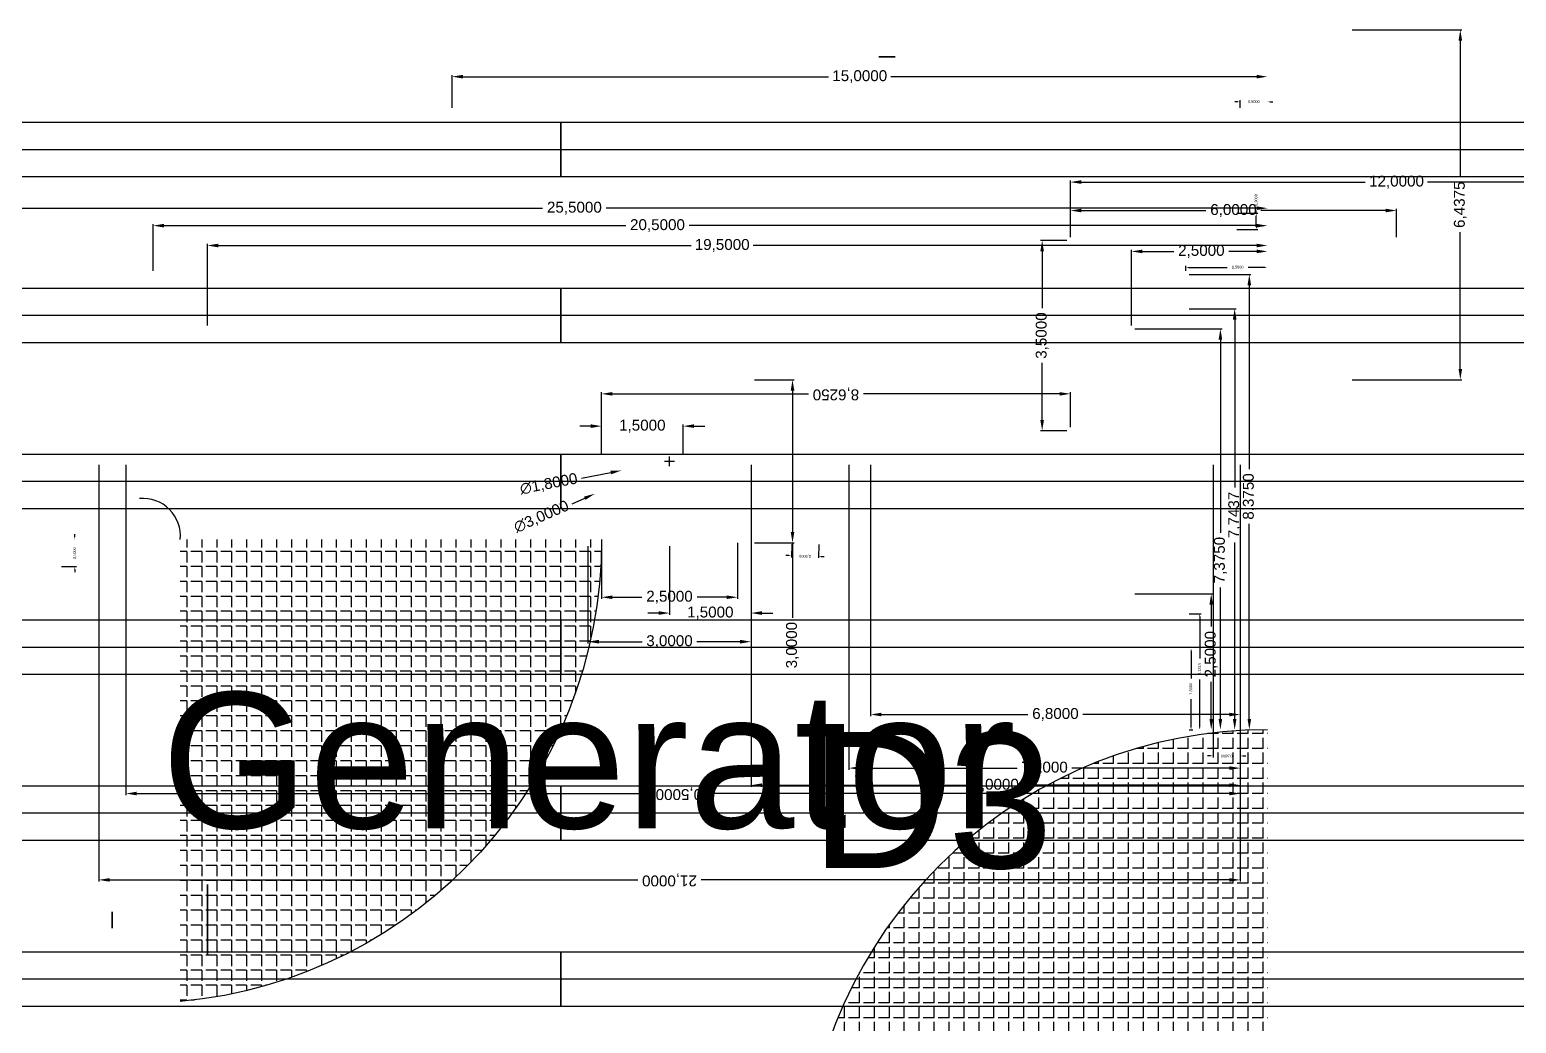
# Model space of a CAD drawing. Header units: millimetres. Extents: x -129 to 171, y -129 to 202.
# Drawn here: x 71.84 to 99.18, y 35.22 to 53.5 of the extents above; entities that cross this region are included whole.
import ezdxf

# ---------------------------------------------------------------- set-up
doc = ezdxf.new("R2010")
doc.units = ezdxf.units.MM
doc.header["$MEASUREMENT"] = 0
for name, color, linetype, plot in [('Acoperis', 180, 'Continuous', False), ('Dimensiuni interior_0', 11, 'Continuous', False), ('Dimensiuni interior_1', 11, 'Continuous', False)]:
    doc.layers.add(name, color=color, linetype=linetype, plot=plot)
for name, color, linetype in [('Text_0', 231, 'Continuous'), ('Text_1', 231, 'Continuous'), ('Usi 1', 80, 'Continuous'), ('Uși 0', 80, 'Continuous')]:
    doc.layers.add(name, color=color, linetype=linetype)
doc.styles.get("Standard").update_dxf_attribs({"font": 'arial.ttf'})
doc.dimstyles.new('Mici', dxfattribs={"dimtxt": 0.05, "dimasz": 0.05, "dimexe": 0.03, "dimexo": 0.0625, "dimgap": 0.09, "dimtad": 0, "dimdec": 4, "dimzin": 0, "dimtxsty": 'Standard', "dimcen": 0.09, "dimclrd": 1, "dimclre": 1, "dimadec": 0, "dimazin": 0, "dimtfac": 1, "dimtdec": 4, "dimtofl": 0, "dimtmove": 0, "dimatfit": 3, "dimfxl": 1, "dimtolj": 1, "dimtzin": 0, "dimarcsym": 0})

# ---------------------------------------------------------------- blocks, each defined once
blk = doc.blocks.new('*U32')
at = {"extrusion": (1.26823e-14, 1, 7.01661e-14)}
blk.add_circle((-1.5, 34.5, -48.5), 0.5, dxfattribs=at)
at = {"extrusion": (-1, 4.06467e-14, 2.35596e-14)}
for centre, radius, start, end in [((48.5, -16.8, -1.5), 51.8, 18.9246, 161.0754), ((48.5, -16.841, -1), 51.341, 19.1485, 160.8515), ((48.5, -16.841, -2), 51.341, 19.1485, 160.8515), ((48.5, -16.882, -1.5), 50.882, 19.3776, 160.6224)]:
    blk.add_arc(centre, radius, start, end, dxfattribs=at)
blk = doc.blocks.new('*U33')
at = {"layer": 'Acoperis', "color": 0, "linetype": 'ByBlock', "lineweight": -2, "transparency": 16777216, "rotation": 90.00000000000072}
for p in [(244.181, 83.484), (244.181, 80.433), (244.181, 77.381), (244.181, 74.33), (244.181, 71.279), (244.181, 68.227)]:
    blk.add_blockref('*U32', p, dxfattribs=at)
blk = doc.blocks.new('*D342')
at = {"layer": 'Defpoints', "color": 0, "transparency": 16777216}
for p in [(106.252, 53.124), (106.252, 52.051), (118.252, 52.051)]:
    blk.add_point(p, dxfattribs=at)
at = {"layer": 'Dimensiuni interior_1', "color": 1, "lineweight": -2, "transparency": 16777216}
for p, q in [((106.252, 52.114), (106.252, 53.154)), ((106.452, 53.124), (111.678, 53.124)), ((118.052, 53.124), (112.825, 53.124)), ((118.252, 52.114), (118.252, 53.154))]:
    blk.add_line(p, q, dxfattribs=at)
at = {"layer": 'Dimensiuni interior_1', "color": 1, "transparency": 16777216}
for points in [[(106.452, 53.158), (106.452, 53.091), (106.252, 53.124)], [(118.052, 53.158), (118.052, 53.091), (118.252, 53.124)]]:
    blk.add_solid(points, dxfattribs=at)
at = {"layer": 'Dimensiuni interior_1', "color": 0, "transparency": 16777216, "insert": (112.252, 53.124), "char_height": 0.2, "attachment_point": 5}
blk.add_mtext('\\A1;12,0000', dxfattribs=at)
blk = doc.blocks.new('*D344')
at = {"layer": 'Defpoints', "color": 0, "transparency": 16777216}
for p in [(112.252, 52.601), (106.252, 52.051), (112.252, 52.051)]:
    blk.add_point(p, dxfattribs=at)
at = {"layer": 'Dimensiuni interior_1', "color": 1, "lineweight": -2, "transparency": 16777216}
for p, q in [((106.252, 52.114), (106.252, 52.631)), ((106.452, 52.601), (108.746, 52.601)), ((112.052, 52.601), (109.757, 52.601)), ((112.252, 52.114), (112.252, 52.631))]:
    blk.add_line(p, q, dxfattribs=at)
at = {"layer": 'Dimensiuni interior_1', "color": 1, "transparency": 16777216}
for points in [[(106.452, 52.634), (106.452, 52.568), (106.252, 52.601)], [(112.052, 52.634), (112.052, 52.568), (112.252, 52.601)]]:
    blk.add_solid(points, dxfattribs=at)
at = {"layer": 'Dimensiuni interior_1', "color": 0, "transparency": 16777216, "insert": (109.252, 52.601), "char_height": 0.2, "attachment_point": 5}
blk.add_mtext('\\A1;6,0000', dxfattribs=at)
blk = doc.blocks.new('*D345')
at = {"layer": 'Defpoints', "color": 0, "transparency": 16777216}
for p in [(106.252, 52.051), (105.733, 48.551), (106.252, 48.551)]:
    blk.add_point(p, dxfattribs=at)
at = {"layer": 'Dimensiuni interior_1', "color": 1, "lineweight": -2, "transparency": 16777216}
for p, q in [((106.189, 52.051), (105.703, 52.051)), ((105.733, 51.851), (105.733, 50.806)), ((105.733, 48.751), (105.733, 49.797)), ((106.189, 48.551), (105.703, 48.551))]:
    blk.add_line(p, q, dxfattribs=at)
at = {"layer": 'Dimensiuni interior_1', "color": 1, "transparency": 16777216}
for points in [[(105.699, 51.851), (105.766, 51.851), (105.733, 52.051)], [(105.699, 48.751), (105.766, 48.751), (105.733, 48.551)]]:
    blk.add_solid(points, dxfattribs=at)
at = {"layer": 'Dimensiuni interior_1', "color": 0, "transparency": 16777216, "insert": (105.733, 50.301), "char_height": 0.2, "attachment_point": 5, "rotation": 90}
blk.add_mtext('\\A1;3,5000', dxfattribs=at)
blk = doc.blocks.new('*D347')
at = {"layer": 'Defpoints', "color": 0, "transparency": 16777216}
for p in [(109.252, 52.551), (109.673, 52.551), (109.252, 52.251)]:
    blk.add_point(p, dxfattribs=at)
at = {"layer": 'Dimensiuni interior_1', "color": 1, "lineweight": -2, "transparency": 16777216}
for p, q in [((109.314, 52.551), (109.703, 52.551)), ((109.673, 52.551), (109.673, 52.601)), ((109.314, 52.251), (109.703, 52.251)), ((109.673, 52.301), (109.673, 52.501))]:
    blk.add_line(p, q, dxfattribs=at)
at = {"layer": 'Dimensiuni interior_1', "color": 1, "transparency": 16777216}
for points in [[(109.665, 52.501), (109.681, 52.501), (109.673, 52.551)], [(109.665, 52.301), (109.681, 52.301), (109.673, 52.251)]]:
    blk.add_solid(points, dxfattribs=at)
at = {"layer": 'Dimensiuni interior_1', "color": 0, "transparency": 16777216, "insert": (109.673, 52.795), "char_height": 0.05, "attachment_point": 5, "rotation": 90}
blk.add_mtext('\\A1;0,3000', dxfattribs=at)
blk = doc.blocks.new('*D348')
at = {"layer": 'Defpoints', "color": 0, "transparency": 16777216}
for p in [(97.627, 49.229), (97.627, 48.551), (106.252, 48.551)]:
    blk.add_point(p, dxfattribs=at)
at = {"layer": 'Dimensiuni interior_1', "color": 1, "lineweight": -2, "transparency": 16777216}
for p, q in [((97.627, 48.614), (97.627, 49.259)), ((97.827, 49.229), (101.434, 49.229)), ((106.052, 49.229), (102.444, 49.229)), ((106.252, 48.614), (106.252, 49.259))]:
    blk.add_line(p, q, dxfattribs=at)
at = {"layer": 'Dimensiuni interior_1', "color": 1, "transparency": 16777216}
for points in [[(97.827, 49.196), (97.827, 49.262), (97.627, 49.229)], [(106.052, 49.196), (106.052, 49.262), (106.252, 49.229)]]:
    blk.add_solid(points, dxfattribs=at)
at = {"layer": 'Dimensiuni interior_1', "color": 0, "transparency": 16777216, "insert": (101.939, 49.229), "char_height": 0.2, "attachment_point": 5, "rotation": 180}
blk.add_mtext('\\A1;8,6250', dxfattribs=at)
blk = doc.blocks.new('*D729')
at = {"layer": 'Defpoints', "color": 0, "transparency": 16777216}
for p in [(108.377, 44.551), (108.377, 43.051), (108.472, 43.051)]:
    blk.add_point(p, dxfattribs=at)
at = {"layer": 'Dimensiuni interior_0', "color": 1, "lineweight": -2, "transparency": 16777216}
for p, q in [((108.472, 44.501), (108.472, 43.995)), ((108.472, 43.101), (108.472, 43.613)), ((108.439, 43.051), (108.502, 43.051))]:
    blk.add_line(p, q, dxfattribs=at)
at = {"layer": 'Dimensiuni interior_0', "color": 1, "transparency": 16777216}
for points in [[(108.464, 44.501), (108.48, 44.501), (108.472, 44.551)], [(108.464, 43.101), (108.48, 43.101), (108.472, 43.051)]]:
    blk.add_solid(points, dxfattribs=at)
at = {"layer": 'Dimensiuni interior_0', "color": 0, "transparency": 16777216, "insert": (108.472, 43.804), "char_height": 0.05, "attachment_point": 5, "rotation": 90}
blk.add_mtext('\\A1;1,5000', dxfattribs=at)
blk = doc.blocks.new('*D730')
at = {"layer": 'Defpoints', "color": 0, "transparency": 16777216}
for p in [(108.377, 45.183, 3), (108.631, 45.183), (108.439, 43.051)]:
    blk.add_point(p, dxfattribs=at)
at = {"layer": 'Dimensiuni interior_0', "color": 1, "lineweight": -2, "transparency": 16777216}
for p, q in [((108.439, 45.183), (108.661, 45.183)), ((108.631, 45.133), (108.631, 44.36)), ((108.631, 43.101), (108.631, 43.972))]:
    blk.add_line(p, q, dxfattribs=at)
at = {"layer": 'Dimensiuni interior_0', "color": 1, "transparency": 16777216}
for points in [[(108.623, 45.133), (108.64, 45.133), (108.631, 45.183)], [(108.623, 43.101), (108.64, 43.101), (108.631, 43.051)]]:
    blk.add_solid(points, dxfattribs=at)
at = {"layer": 'Dimensiuni interior_0', "color": 0, "transparency": 16777216, "insert": (108.631, 44.166), "char_height": 0.05, "attachment_point": 5, "rotation": 90}
blk.add_mtext('\\A1;2,1313', dxfattribs=at)
blk = doc.blocks.new('*D731')
at = {"layer": 'Defpoints', "color": 0, "transparency": 16777216}
for p in [(107.377, 45.551, 2.729), (108.843, 45.551), (108.439, 43.051)]:
    blk.add_point(p, dxfattribs=at)
at = {"layer": 'Dimensiuni interior_0', "color": 1, "lineweight": -2, "transparency": 16777216}
for p, q in [((107.439, 45.551), (108.873, 45.551)), ((108.843, 45.351), (108.843, 44.947)), ((108.843, 43.251), (108.843, 43.934))]:
    blk.add_line(p, q, dxfattribs=at)
at = {"layer": 'Dimensiuni interior_0', "color": 1, "transparency": 16777216}
for points in [[(108.81, 45.351), (108.877, 45.351), (108.843, 45.551)], [(108.81, 43.251), (108.877, 43.251), (108.843, 43.051)]]:
    blk.add_solid(points, dxfattribs=at)
at = {"layer": 'Dimensiuni interior_0', "color": 0, "transparency": 16777216, "insert": (108.843, 44.44), "char_height": 0.2, "attachment_point": 5, "rotation": 90}
blk.add_mtext('\\A1;2,5000', dxfattribs=at)
blk = doc.blocks.new('*D728')
at = {"layer": 'Defpoints', "color": 0, "transparency": 16777216}
for p in [(107.377, 50.426), (109.012, 50.426), (108.377, 43.051)]:
    blk.add_point(p, dxfattribs=at)
at = {"layer": 'Dimensiuni interior_0', "color": 1, "lineweight": -2, "transparency": 16777216}
for p, q in [((107.439, 50.426), (109.042, 50.426)), ((109.012, 50.226), (109.012, 46.675)), ((109.012, 43.251), (109.012, 45.667))]:
    blk.add_line(p, q, dxfattribs=at)
at = {"layer": 'Dimensiuni interior_0', "color": 1, "transparency": 16777216}
for points in [[(108.979, 50.226), (109.045, 50.226), (109.012, 50.426)], [(108.979, 43.251), (109.045, 43.251), (109.012, 43.051)]]:
    blk.add_solid(points, dxfattribs=at)
at = {"layer": 'Dimensiuni interior_0', "color": 0, "transparency": 16777216, "insert": (109.012, 46.171), "char_height": 0.2, "attachment_point": 5, "rotation": 90}
blk.add_mtext('\\A1;7,3750', dxfattribs=at)
blk = doc.blocks.new('*D763')
at = {"layer": 'Defpoints', "color": 0, "transparency": 16777216}
for p in [(108.377, 50.795, 3), (109.275, 50.795), (108.377, 43.051)]:
    blk.add_point(p, dxfattribs=at)
at = {"layer": 'Dimensiuni interior_0', "color": 1, "lineweight": -2, "transparency": 16777216}
for p, q in [((108.439, 50.795), (109.305, 50.795)), ((109.275, 50.595), (109.275, 47.506)), ((109.275, 43.251), (109.275, 46.497))]:
    blk.add_line(p, q, dxfattribs=at)
at = {"layer": 'Dimensiuni interior_0', "color": 1, "transparency": 16777216}
for points in [[(109.241, 50.595), (109.308, 50.595), (109.275, 50.795)], [(109.241, 43.251), (109.308, 43.251), (109.275, 43.051)]]:
    blk.add_solid(points, dxfattribs=at)
at = {"layer": 'Dimensiuni interior_0', "color": 0, "transparency": 16777216, "insert": (109.275, 47.001), "char_height": 0.2, "attachment_point": 5, "rotation": 90}
blk.add_mtext('\\A1;7,7437', dxfattribs=at)
blk = doc.blocks.new('*D764')
at = {"layer": 'Defpoints', "color": 0, "transparency": 16777216}
for p in [(108.377, 51.426, 3), (109.544, 51.426), (108.377, 43.051)]:
    blk.add_point(p, dxfattribs=at)
at = {"layer": 'Dimensiuni interior_0', "color": 1, "lineweight": -2, "transparency": 16777216}
for p, q in [((108.439, 51.426), (109.574, 51.426)), ((109.544, 51.226), (109.544, 47.846)), ((109.544, 43.251), (109.544, 46.836))]:
    blk.add_line(p, q, dxfattribs=at)
at = {"layer": 'Dimensiuni interior_0', "color": 1, "transparency": 16777216}
for points in [[(109.511, 51.226), (109.577, 51.226), (109.544, 51.426)], [(109.511, 43.251), (109.577, 43.251), (109.544, 43.051)]]:
    blk.add_solid(points, dxfattribs=at)
at = {"layer": 'Dimensiuni interior_0', "color": 0, "transparency": 16777216, "insert": (109.544, 47.341), "char_height": 0.2, "attachment_point": 5, "rotation": 90}
blk.add_mtext('\\A1;8,3750', dxfattribs=at)
blk = doc.blocks.new('*D705')
at = {"layer": 'Defpoints', "color": 0, "transparency": 16777216}
for p in [(108.377, 51.555), (108.377, 51.426), (109.877, 51.426)]:
    blk.add_point(p, dxfattribs=at)
at = {"layer": 'Dimensiuni interior_0', "color": 1, "lineweight": -2, "transparency": 16777216}
for p, q in [((108.377, 51.489), (108.377, 51.585)), ((108.427, 51.555), (109.139, 51.555)), ((109.827, 51.555), (109.522, 51.555))]:
    blk.add_line(p, q, dxfattribs=at)
at = {"layer": 'Dimensiuni interior_0', "color": 1, "transparency": 16777216}
for points in [[(108.427, 51.564), (108.427, 51.547), (108.377, 51.555)], [(109.827, 51.564), (109.827, 51.547), (109.877, 51.555)]]:
    blk.add_solid(points, dxfattribs=at)
at = {"layer": 'Dimensiuni interior_0', "color": 0, "transparency": 16777216, "insert": (109.33, 51.555), "char_height": 0.05, "attachment_point": 5}
blk.add_mtext('\\A1;1,5000', dxfattribs=at)
blk = doc.blocks.new('*D706')
at = {"layer": 'Defpoints', "color": 0, "transparency": 16777216}
for p in [(107.377, 51.849), (109.877, 51.489), (107.377, 50.426)]:
    blk.add_point(p, dxfattribs=at)
at = {"layer": 'Dimensiuni interior_0', "color": 1, "lineweight": -2, "transparency": 16777216}
for p, q in [((107.377, 50.489), (107.377, 51.879)), ((107.577, 51.849), (108.155, 51.849)), ((109.677, 51.849), (109.168, 51.849))]:
    blk.add_line(p, q, dxfattribs=at)
at = {"layer": 'Dimensiuni interior_0', "color": 1, "transparency": 16777216}
for points in [[(107.577, 51.883), (107.577, 51.816), (107.377, 51.849)], [(109.677, 51.883), (109.677, 51.816), (109.877, 51.849)]]:
    blk.add_solid(points, dxfattribs=at)
at = {"layer": 'Dimensiuni interior_0', "color": 0, "transparency": 16777216, "insert": (108.662, 51.849), "char_height": 0.2, "attachment_point": 5}
blk.add_mtext('\\A1;2,5000', dxfattribs=at)
blk = doc.blocks.new('*D707')
at = {"layer": 'Defpoints', "color": 0, "transparency": 16777216}
for p in [(90.377, 51.958), (109.877, 51.489), (90.377, 50.426)]:
    blk.add_point(p, dxfattribs=at)
at = {"layer": 'Dimensiuni interior_0', "color": 1, "lineweight": -2, "transparency": 16777216}
for p, q in [((90.377, 50.489), (90.377, 51.988)), ((90.577, 51.958), (99.273, 51.958)), ((109.677, 51.958), (100.419, 51.958))]:
    blk.add_line(p, q, dxfattribs=at)
at = {"layer": 'Dimensiuni interior_0', "color": 1, "transparency": 16777216}
for points in [[(90.577, 51.991), (90.577, 51.924), (90.377, 51.958)], [(109.677, 51.991), (109.677, 51.924), (109.877, 51.958)]]:
    blk.add_solid(points, dxfattribs=at)
at = {"layer": 'Dimensiuni interior_0', "color": 0, "transparency": 16777216, "insert": (99.846, 51.958), "char_height": 0.2, "attachment_point": 5}
blk.add_mtext('\\A1;19,5000', dxfattribs=at)
blk = doc.blocks.new('*D718')
at = {"layer": 'Defpoints', "color": 0, "transparency": 16777216}
for p in [(89.377, 52.323), (89.377, 51.426), (109.877, 51.489)]:
    blk.add_point(p, dxfattribs=at)
at = {"layer": 'Dimensiuni interior_0', "color": 1, "lineweight": -2, "transparency": 16777216}
for p, q in [((89.377, 51.489), (89.377, 52.353)), ((89.577, 52.323), (98.072, 52.323)), ((109.677, 52.323), (99.24, 52.323))]:
    blk.add_line(p, q, dxfattribs=at)
at = {"layer": 'Dimensiuni interior_0', "color": 1, "transparency": 16777216}
for points in [[(89.577, 52.356), (89.577, 52.289), (89.377, 52.323)], [(109.677, 52.356), (109.677, 52.289), (109.877, 52.323)]]:
    blk.add_solid(points, dxfattribs=at)
at = {"layer": 'Dimensiuni interior_0', "color": 0, "transparency": 16777216, "insert": (98.656, 52.323), "char_height": 0.2, "attachment_point": 5}
blk.add_mtext('\\A1;20,5000', dxfattribs=at)
blk = doc.blocks.new('*D719')
at = {"layer": 'Defpoints', "color": 0, "transparency": 16777216}
for p in [(84.377, 52.644), (109.877, 51.489), (84.377, 50.551)]:
    blk.add_point(p, dxfattribs=at)
at = {"layer": 'Dimensiuni interior_0', "color": 1, "lineweight": -2, "transparency": 16777216}
for p, q in [((84.377, 50.614), (84.377, 52.674)), ((84.577, 52.644), (96.542, 52.644)), ((109.677, 52.644), (97.711, 52.644))]:
    blk.add_line(p, q, dxfattribs=at)
at = {"layer": 'Dimensiuni interior_0', "color": 1, "transparency": 16777216}
for points in [[(84.577, 52.678), (84.577, 52.611), (84.377, 52.644)], [(109.677, 52.678), (109.677, 52.611), (109.877, 52.644)]]:
    blk.add_solid(points, dxfattribs=at)
at = {"layer": 'Dimensiuni interior_0', "color": 0, "transparency": 16777216, "insert": (97.127, 52.644), "char_height": 0.2, "attachment_point": 5}
blk.add_mtext('\\A1;25,5000', dxfattribs=at)
blk = doc.blocks.new('*D708')
at = {"layer": 'Defpoints', "color": 0, "transparency": 16777216}
for p in [(88.377, 47.989), (109.377, 47.989), (88.377, 40.289)]:
    blk.add_point(p, dxfattribs=at)
at = {"layer": 'Dimensiuni interior_0', "color": 1, "lineweight": -2, "transparency": 16777216}
for p, q in [((88.377, 47.926), (88.377, 40.259)), ((109.377, 47.926), (109.377, 40.259)), ((88.577, 40.289), (98.292, 40.289)), ((109.177, 40.289), (99.461, 40.289))]:
    blk.add_line(p, q, dxfattribs=at)
at = {"layer": 'Dimensiuni interior_0', "color": 1, "transparency": 16777216}
for points in [[(88.577, 40.256), (88.577, 40.322), (88.377, 40.289)], [(109.177, 40.256), (109.177, 40.322), (109.377, 40.289)]]:
    blk.add_solid(points, dxfattribs=at)
at = {"layer": 'Dimensiuni interior_0', "color": 0, "transparency": 16777216, "insert": (98.877, 40.289), "char_height": 0.2, "attachment_point": 5, "rotation": 180}
blk.add_mtext('\\A1;21,0000', dxfattribs=at)
blk = doc.blocks.new('*D709')
at = {"layer": 'Defpoints', "color": 0, "transparency": 16777216}
for p in [(108.877, 47.989), (109.377, 47.989), (108.877, 42.57)]:
    blk.add_point(p, dxfattribs=at)
at = {"layer": 'Dimensiuni interior_0', "color": 1, "lineweight": -2, "transparency": 16777216}
for p, q in [((108.877, 47.926), (108.877, 42.54)), ((109.377, 47.926), (109.377, 42.54)), ((108.827, 42.57), (108.777, 42.57)), ((109.427, 42.57), (109.477, 42.57))]:
    blk.add_line(p, q, dxfattribs=at)
at = {"layer": 'Dimensiuni interior_0', "color": 1, "transparency": 16777216}
for points in [[(108.827, 42.561), (108.827, 42.578), (108.877, 42.57)], [(109.427, 42.561), (109.427, 42.578), (109.377, 42.57)]]:
    blk.add_solid(points, dxfattribs=at)
at = {"layer": 'Dimensiuni interior_0', "color": 0, "transparency": 16777216, "insert": (109.127, 42.57), "char_height": 0.05, "attachment_point": 5, "rotation": 180}
blk.add_mtext('\\A1;0,5000', dxfattribs=at)
blk = doc.blocks.new('*D766')
at = {"layer": 'Defpoints', "color": 0, "transparency": 16777216}
for p in [(88.877, 47.989), (109.377, 47.989), (88.877, 41.877)]:
    blk.add_point(p, dxfattribs=at)
at = {"layer": 'Dimensiuni interior_0', "color": 1, "lineweight": -2, "transparency": 16777216}
for p, q in [((88.877, 47.926), (88.877, 41.847)), ((109.377, 47.926), (109.377, 41.847)), ((89.077, 41.877), (98.542, 41.877)), ((109.177, 41.877), (99.711, 41.877))]:
    blk.add_line(p, q, dxfattribs=at)
at = {"layer": 'Dimensiuni interior_0', "color": 1, "transparency": 16777216}
for points in [[(89.077, 41.844), (89.077, 41.911), (88.877, 41.877)], [(109.177, 41.844), (109.177, 41.911), (109.377, 41.877)]]:
    blk.add_solid(points, dxfattribs=at)
at = {"layer": 'Dimensiuni interior_0', "color": 0, "transparency": 16777216, "insert": (99.127, 41.877), "char_height": 0.2, "attachment_point": 5, "rotation": 180}
blk.add_mtext('\\A1;20,5000', dxfattribs=at)
blk = doc.blocks.new('*D700')
at = {"layer": 'Defpoints', "color": 0, "transparency": 16777216}
for p in [(100.377, 49.489), (101.14, 49.489), (100.377, 46.489)]:
    blk.add_point(p, dxfattribs=at)
at = {"layer": 'Dimensiuni interior_0', "color": 1, "lineweight": -2, "transparency": 16777216}
for p, q in [((100.439, 49.489), (101.17, 49.489)), ((101.14, 49.289), (101.14, 46.689)), ((100.439, 46.489), (101.17, 46.489)), ((101.14, 46.489), (101.14, 45.112))]:
    blk.add_line(p, q, dxfattribs=at)
at = {"layer": 'Dimensiuni interior_0', "color": 1, "transparency": 16777216}
for points in [[(101.107, 49.289), (101.174, 49.289), (101.14, 49.489)], [(101.107, 46.689), (101.174, 46.689), (101.14, 46.489)]]:
    blk.add_solid(points, dxfattribs=at)
at = {"layer": 'Dimensiuni interior_0', "color": 0, "transparency": 16777216, "insert": (101.14, 44.607), "char_height": 0.2, "attachment_point": 5, "rotation": 90}
blk.add_mtext('\\A1;3,0000', dxfattribs=at)
blk = doc.blocks.new('*D769')
at = {"layer": 'Defpoints', "color": 0, "transparency": 16777216}
for p in [(98.877, 46.489, 0.239), (100.377, 46.489), (98.877, 45.197)]:
    blk.add_point(p, dxfattribs=at)
at = {"layer": 'Dimensiuni interior_0', "color": 1, "lineweight": -2, "transparency": 16777216}
for p, q in [((98.877, 46.426), (98.877, 45.167)), ((100.377, 46.426), (100.377, 45.167)), ((98.677, 45.197), (98.477, 45.197)), ((100.577, 45.197), (100.777, 45.197))]:
    blk.add_line(p, q, dxfattribs=at)
at = {"layer": 'Dimensiuni interior_0', "color": 1, "transparency": 16777216}
for points in [[(98.677, 45.231), (98.677, 45.164), (98.877, 45.197)], [(100.577, 45.231), (100.577, 45.164), (100.377, 45.197)]]:
    blk.add_solid(points, dxfattribs=at)
at = {"layer": 'Dimensiuni interior_0', "color": 0, "transparency": 16777216, "insert": (99.627, 45.197), "char_height": 0.2, "attachment_point": 5}
blk.add_mtext('\\A1;1,5000', dxfattribs=at)
blk = doc.blocks.new('*D703')
at = {"layer": 'Defpoints', "color": 0, "transparency": 16777216}
for p in [(97.377, 46.489), (100.377, 46.489), (97.377, 44.67)]:
    blk.add_point(p, dxfattribs=at)
at = {"layer": 'Dimensiuni interior_0', "color": 1, "lineweight": -2, "transparency": 16777216}
for p, q in [((97.377, 46.426), (97.377, 44.64)), ((100.377, 46.426), (100.377, 44.64)), ((97.577, 44.67), (98.372, 44.67)), ((100.177, 44.67), (99.381, 44.67))]:
    blk.add_line(p, q, dxfattribs=at)
at = {"layer": 'Dimensiuni interior_0', "color": 1, "transparency": 16777216}
for points in [[(97.577, 44.704), (97.577, 44.637), (97.377, 44.67)], [(100.177, 44.704), (100.177, 44.637), (100.377, 44.67)]]:
    blk.add_solid(points, dxfattribs=at)
at = {"layer": 'Dimensiuni interior_0', "color": 0, "transparency": 16777216, "insert": (98.877, 44.67), "char_height": 0.2, "attachment_point": 5}
blk.add_mtext('\\A1;3,0000', dxfattribs=at)
blk = doc.blocks.new('*D770')
at = {"layer": 'Defpoints', "color": 0, "transparency": 16777216}
for p in [(102.577, 47.989), (109.377, 47.989), (102.577, 43.331)]:
    blk.add_point(p, dxfattribs=at)
at = {"layer": 'Dimensiuni interior_0', "color": 1, "lineweight": -2, "transparency": 16777216}
for p, q in [((102.577, 47.926), (102.577, 43.301)), ((109.377, 47.926), (109.377, 43.301)), ((102.777, 43.331), (105.471, 43.331)), ((109.177, 43.331), (106.482, 43.331))]:
    blk.add_line(p, q, dxfattribs=at)
at = {"layer": 'Dimensiuni interior_0', "color": 1, "transparency": 16777216}
for points in [[(102.777, 43.364), (102.777, 43.297), (102.577, 43.331)], [(109.177, 43.364), (109.177, 43.297), (109.377, 43.331)]]:
    blk.add_solid(points, dxfattribs=at)
at = {"layer": 'Dimensiuni interior_0', "color": 0, "transparency": 16777216, "insert": (105.977, 43.331), "char_height": 0.2, "attachment_point": 5}
blk.add_mtext('\\A1;6,8000', dxfattribs=at)
blk = doc.blocks.new('*D771')
at = {"layer": 'Defpoints', "color": 0, "transparency": 16777216}
for p in [(102.177, 47.989), (109.377, 47.989), (102.177, 42.345)]:
    blk.add_point(p, dxfattribs=at)
at = {"layer": 'Dimensiuni interior_0', "color": 1, "lineweight": -2, "transparency": 16777216}
for p, q in [((102.177, 47.926), (102.177, 42.315)), ((109.377, 47.926), (109.377, 42.315)), ((102.377, 42.345), (105.273, 42.345)), ((109.177, 42.345), (106.281, 42.345))]:
    blk.add_line(p, q, dxfattribs=at)
at = {"layer": 'Dimensiuni interior_0', "color": 1, "transparency": 16777216}
for points in [[(102.377, 42.379), (102.377, 42.312), (102.177, 42.345)], [(109.177, 42.379), (109.177, 42.312), (109.377, 42.345)]]:
    blk.add_solid(points, dxfattribs=at)
at = {"layer": 'Dimensiuni interior_0', "color": 0, "transparency": 16777216, "insert": (105.777, 42.345), "char_height": 0.2, "attachment_point": 5}
blk.add_mtext('\\A1;7,2000', dxfattribs=at)
blk = doc.blocks.new('*D704')
at = {"layer": 'Defpoints', "color": 0, "transparency": 16777216}
for p in [(100.377, 47.989), (109.377, 47.989), (100.377, 42.03)]:
    blk.add_point(p, dxfattribs=at)
at = {"layer": 'Dimensiuni interior_0', "color": 1, "lineweight": -2, "transparency": 16777216}
for p, q in [((100.377, 47.926), (100.377, 42)), ((109.377, 47.926), (109.377, 42)), ((100.577, 42.03), (104.372, 42.03)), ((109.177, 42.03), (105.381, 42.03))]:
    blk.add_line(p, q, dxfattribs=at)
at = {"layer": 'Dimensiuni interior_0', "color": 1, "transparency": 16777216}
for points in [[(100.577, 42.064), (100.577, 41.997), (100.377, 42.03)], [(109.177, 42.064), (109.177, 41.997), (109.377, 42.03)]]:
    blk.add_solid(points, dxfattribs=at)
at = {"layer": 'Dimensiuni interior_0', "color": 0, "transparency": 16777216, "insert": (104.877, 42.03), "char_height": 0.2, "attachment_point": 5}
blk.add_mtext('\\A1;9,0000', dxfattribs=at)
blk = doc.blocks.new('*D772')
at = {"layer": 'Defpoints', "color": 0, "transparency": 16777216}
for p in [(100.252, 48.588, -0.2), (97.501, 47.39, -0.2)]:
    blk.add_point(p, dxfattribs=at)
at = {"layer": 'Dimensiuni interior_0', "color": 1, "lineweight": -2, "transparency": 16777216}
for p, q in [((98.787, 47.989), (98.967, 47.989)), ((98.877, 47.899), (98.877, 48.079)), ((97.085, 47.208), (97.318, 47.31))]:
    blk.add_line(p, q, dxfattribs=at)
at = {"layer": 'Dimensiuni interior_0', "color": 1, "transparency": 16777216}
blk.add_solid([(97.305, 47.34), (97.331, 47.279), (97.501, 47.39)], dxfattribs=at)
at = {"layer": 'Dimensiuni interior_0', "color": 0, "transparency": 16777216, "insert": (96.523, 46.963), "char_height": 0.2, "attachment_point": 5, "rotation": 23.5446}
blk.add_mtext('\\A1;∅3,0000', dxfattribs=at)
blk = doc.blocks.new('*D773')
at = {"layer": 'Defpoints', "color": 0, "transparency": 16777216}
for p in [(99.76, 48.158), (97.993, 47.82)]:
    blk.add_point(p, dxfattribs=at)
at = {"layer": 'Dimensiuni interior_0', "color": 1, "lineweight": -2, "transparency": 16777216}
for p, q in [((98.787, 47.989), (98.967, 47.989)), ((98.877, 47.899), (98.877, 48.079)), ((97.26, 47.679), (97.796, 47.782))]:
    blk.add_line(p, q, dxfattribs=at)
at = {"layer": 'Dimensiuni interior_0', "color": 1, "transparency": 16777216}
blk.add_solid([(97.79, 47.815), (97.802, 47.749), (97.993, 47.82)], dxfattribs=at)
at = {"layer": 'Dimensiuni interior_0', "color": 0, "transparency": 16777216, "insert": (96.657, 47.564), "char_height": 0.2, "attachment_point": 5, "rotation": 10.8372}
blk.add_mtext('\\A1;∅1,8000', dxfattribs=at)
blk = doc.blocks.new('*D801')
at = {"layer": 'Defpoints', "color": 0, "transparency": 16777216}
for p in [(109.377, 54.6), (109.377, 54.426, 0.5), (109.877, 54.426)]:
    blk.add_point(p, dxfattribs=at)
at = {"layer": 'Dimensiuni interior_0', "color": 1, "lineweight": -2, "transparency": 16777216}
for p, q in [((109.327, 54.6), (109.277, 54.6)), ((109.377, 54.489), (109.377, 54.63)), ((109.927, 54.6), (109.977, 54.6))]:
    blk.add_line(p, q, dxfattribs=at)
at = {"layer": 'Dimensiuni interior_0', "color": 1, "transparency": 16777216}
for points in [[(109.327, 54.608), (109.327, 54.592), (109.377, 54.6)], [(109.927, 54.608), (109.927, 54.592), (109.877, 54.6)]]:
    blk.add_solid(points, dxfattribs=at)
at = {"layer": 'Dimensiuni interior_0', "color": 0, "transparency": 16777216, "insert": (109.627, 54.6), "char_height": 0.05, "attachment_point": 5}
blk.add_mtext('\\A1;0,5000', dxfattribs=at)
blk = doc.blocks.new('*D820')
at = {"layer": 'Defpoints', "color": 0, "transparency": 16777216}
for p in [(87.627, 46.551), (87.627, 46.051, 0.5), (87.936, 46.051)]:
    blk.add_point(p, dxfattribs=at)
at = {"layer": 'Dimensiuni interior_1', "color": 1, "lineweight": -2, "transparency": 16777216}
for p, q in [((87.936, 46.601), (87.936, 46.651)), ((87.689, 46.051), (87.966, 46.051)), ((87.936, 46.001), (87.936, 45.951))]:
    blk.add_line(p, q, dxfattribs=at)
at = {"layer": 'Dimensiuni interior_1', "color": 1, "transparency": 16777216}
for points in [[(87.927, 46.601), (87.944, 46.601), (87.936, 46.551)], [(87.927, 46.001), (87.944, 46.001), (87.936, 46.051)]]:
    blk.add_solid(points, dxfattribs=at)
at = {"layer": 'Dimensiuni interior_1', "color": 0, "transparency": 16777216, "insert": (87.936, 46.301), "char_height": 0.05, "attachment_point": 5, "rotation": 90}
blk.add_mtext('\\A1;0,5000', dxfattribs=at)
blk = doc.blocks.new('*D910')
at = {"layer": 'Defpoints', "color": 0, "transparency": 16777216}
for p in [(101.126, 46.53), (101.626, 46.519, 0), (101.12, 46.251)]:
    blk.add_point(p, dxfattribs=at)
at = {"layer": 'Dimensiuni interior_1', "color": 1, "lineweight": -2, "transparency": 16777216}
for p, q in [((101.07, 46.253), (101.02, 46.254)), ((101.125, 46.467), (101.12, 46.221)), ((101.625, 46.456), (101.619, 46.211)), ((101.67, 46.24), (101.72, 46.238))]:
    blk.add_line(p, q, dxfattribs=at)
at = {"layer": 'Dimensiuni interior_1', "color": 1, "transparency": 16777216}
for points in [[(101.07, 46.244), (101.07, 46.261), (101.12, 46.251)], [(101.67, 46.231), (101.67, 46.248), (101.62, 46.241)]]:
    blk.add_solid(points, dxfattribs=at)
at = {"layer": 'Dimensiuni interior_1', "color": 0, "transparency": 16777216, "insert": (101.37, 46.246), "char_height": 0.05, "attachment_point": 5, "rotation": 178.7546}
blk.add_mtext('\\A1;0,5000', dxfattribs=at)
blk = doc.blocks.new('*D911')
at = {"layer": 'Defpoints', "color": 0, "transparency": 16777216}
for p in [(97.627, 46.551), (100.127, 46.551), (100.127, 45.488)]:
    blk.add_point(p, dxfattribs=at)
at = {"layer": 'Dimensiuni interior_1', "color": 1, "lineweight": -2, "transparency": 16777216}
for p, q in [((97.627, 46.489), (97.627, 45.458)), ((100.127, 46.489), (100.127, 45.458)), ((97.827, 45.488), (98.37, 45.488)), ((99.927, 45.488), (99.383, 45.488))]:
    blk.add_line(p, q, dxfattribs=at)
at = {"layer": 'Dimensiuni interior_1', "color": 1, "transparency": 16777216}
for points in [[(97.827, 45.521), (97.827, 45.454), (97.627, 45.488)], [(99.927, 45.521), (99.927, 45.454), (100.127, 45.488)]]:
    blk.add_solid(points, dxfattribs=at)
at = {"layer": 'Dimensiuni interior_1', "color": 0, "transparency": 16777216, "insert": (98.877, 45.488), "char_height": 0.2, "attachment_point": 5}
blk.add_mtext('\\A1;2,5000', dxfattribs=at)
blk = doc.blocks.new('*D920')
at = {"layer": 'Defpoints', "color": 0, "transparency": 16777216}
for p in [(99.127, 48.635), (97.627, 48.051), (99.127, 48.051)]:
    blk.add_point(p, dxfattribs=at)
at = {"layer": 'Dimensiuni interior_1', "color": 1, "lineweight": -2, "transparency": 16777216}
for p, q in [((97.427, 48.635), (97.227, 48.635)), ((97.627, 48.114), (97.627, 48.665)), ((99.127, 48.114), (99.127, 48.665)), ((99.327, 48.635), (99.527, 48.635))]:
    blk.add_line(p, q, dxfattribs=at)
at = {"layer": 'Dimensiuni interior_1', "color": 1, "transparency": 16777216}
for points in [[(97.427, 48.669), (97.427, 48.602), (97.627, 48.635)], [(99.327, 48.669), (99.327, 48.602), (99.127, 48.635)]]:
    blk.add_solid(points, dxfattribs=at)
at = {"layer": 'Dimensiuni interior_1', "color": 0, "transparency": 16777216, "insert": (98.377, 48.635), "char_height": 0.2, "attachment_point": 5}
blk.add_mtext('\\A1;1,5000', dxfattribs=at)
blk = doc.blocks.new('*D935')
at = {"layer": 'Defpoints', "color": 0, "transparency": 16777216}
for p in [(94.877, 55.063), (94.877, 54.426), (109.877, 54.426)]:
    blk.add_point(p, dxfattribs=at)
at = {"layer": 'Dimensiuni interior_0', "color": 1, "lineweight": -2, "transparency": 16777216}
for p, q in [((94.877, 54.489), (94.877, 55.093)), ((95.077, 55.063), (101.803, 55.063)), ((109.677, 55.063), (102.95, 55.063))]:
    blk.add_line(p, q, dxfattribs=at)
at = {"layer": 'Dimensiuni interior_0', "color": 1, "transparency": 16777216}
for points in [[(95.077, 55.097), (95.077, 55.03), (94.877, 55.063)], [(109.677, 55.097), (109.677, 55.03), (109.877, 55.063)]]:
    blk.add_solid(points, dxfattribs=at)
at = {"layer": 'Dimensiuni interior_0', "color": 0, "transparency": 16777216, "insert": (102.377, 55.063), "char_height": 0.2, "attachment_point": 5}
blk.add_mtext('\\A1;15,0000', dxfattribs=at)
blk = doc.blocks.new('*D943')
at = {"layer": 'Defpoints', "color": 0, "transparency": 16777216}
for p in [(111.377, 55.926), (111.377, 49.489), (113.426, 49.489)]:
    blk.add_point(p, dxfattribs=at)
at = {"layer": 'Dimensiuni interior_0', "color": 1, "lineweight": -2, "transparency": 16777216}
for p, q in [((111.439, 55.926), (113.456, 55.926)), ((113.426, 55.726), (113.426, 53.214)), ((113.426, 49.689), (113.426, 52.201)), ((111.439, 49.489), (113.456, 49.489))]:
    blk.add_line(p, q, dxfattribs=at)
at = {"layer": 'Dimensiuni interior_0', "color": 1, "transparency": 16777216}
for points in [[(113.393, 55.726), (113.459, 55.726), (113.426, 55.926)], [(113.393, 49.689), (113.459, 49.689), (113.426, 49.489)]]:
    blk.add_solid(points, dxfattribs=at)
at = {"layer": 'Dimensiuni interior_0', "color": 0, "transparency": 16777216, "insert": (113.426, 52.708), "char_height": 0.2, "attachment_point": 5, "rotation": 90}
blk.add_mtext('\\A1;6,4375', dxfattribs=at)
blk = doc.blocks.new('A$Ca0c041a6')
at = {"layer": 'Usi 1'}
h = blk.add_hatch(dxfattribs=at)
h.set_pattern_fill('ANGLE', color=256, angle=180)
h.set_pattern_definition([(180, (62.34982, -34.2), (-3e-17, -0.275), [0.2, -0.075]), (270, (62.34982, -34.2), (0.275, -5e-17), [0.2, -0.075])])
h.paths.add_polyline_path([(62.34982, -35.7), (54.59982, -35.7), (54.59982, -44.2, 0.38744736)])
at = {"layer": 'Uși 0'}
h = blk.add_hatch(dxfattribs=at)
h.set_pattern_fill('ANGLE', color=256, angle=90)
h.set_pattern_definition([(90, (76.09982, -39.2), (-0.275, 8e-17), [0.2, -0.075]), (180, (76.09982, -39.2), (-1e-16, -0.275), [0.2, -0.075])])
h.paths.add_polyline_path([(66.09982, -46.95), (74.59982, -46.95), (74.59982, -39.2, 0.38744736)])
at = {"layer": 'Usi 1'}
for points in [[(54.59982, -35.7, 0.46934004), (53.84982, -34.95, -0.69131801)], [(62.34982, -35.7, -0.38744736), (54.59982, -44.2, -10.55242158)]]:
    blk.add_lwpolyline(points, format="xyb", dxfattribs=at)
at = {"layer": 'Usi 1', "extrusion": (1, -1.22465e-16, 0)}
blk.add_circle((-42.7, 10, 55.09982), 0.65, dxfattribs=at)
at = {"layer": 'Usi 1', "extrusion": (-1, 1.22465e-16, 0)}
blk.add_circle((42.7, 10, -53.34982), 0.15, dxfattribs=at)
at = {"layer": 'Uși 0', "elevation": -30}
blk.add_lwpolyline([(74.59982, -39.2, 0.38744736), (66.09982, -46.95, 10.55242158)], format="xyb", dxfattribs=at)
at = {"layer": 'Uși 0', "extrusion": (3.06162e-16, -1, 0)}
blk.add_circle((67.59982, -20, 26.825), 0.15, dxfattribs=at)
at = {"layer": 'Acoperis'}
blk.add_blockref('*U33', (-231.0811, -113.51704, 30), dxfattribs=at)
at = {"layer": 'Text_0'}
blk.add_text('Generator', height=2.5, dxfattribs=at).set_placement((54.25118, -41.01305, -29.9))
at = {"layer": 'Text_1'}
blk.add_text('D3', height=2.5, dxfattribs=at).set_placement((66.19556, -41.74477, 0.1))
at = {"layer": 'Dimensiuni interior_0'}
for base, p1, p2, override, picture, middle in [((74.09982, 54.59995, -30), (74.59982, 54.42633, -30), (74.09982, -27.825, -29.5), {"dimse1": 1}, '*D801', (74.34982, -27.65138, -30)), ((59.59982, -27.18803, -30), (74.59982, -27.825, -30), (59.59982, -27.825, -30), {"dimtxt": 0.2, "dimasz": 0.2, "dimse1": 1}, '*D935', (67.09982, -27.18803, -30)), ((49.09982, -29.60684, -30), (74.59982, -30.7625, -30), (49.09982, -31.7, -30), {"dimtxt": 0.2, "dimasz": 0.2, "dimse1": 1}, '*D719', (61.84982, -29.60684, -30)), ((66.89982, -39.90601, -19.125), (74.09982, -34.2625, -19.125), (66.89982, -34.2625, -19.125), {"dimtxt": 0.2, "dimasz": 0.2}, '*D771', (70.49982, -39.90601, -19.125)), ((62.09982, -37.58111, -19.625), (65.09982, -35.7625, -19.625), (62.09982, -35.7625, -19.625), {"dimtxt": 0.2, "dimasz": 0.2}, '*D703', (63.59982, -37.58111, -19.625)), ((63.59982, -37.05387, -19.625), (65.09982, -35.7625, -19.625), (63.59982, -35.7625, -19.38621), {"dimtxt": 0.2, "dimasz": 0.2}, '*D769', (64.34982, -37.05387, -19.625))]:
    dim = blk.add_linear_dim(base=base, p1=p1, p2=p2, dimstyle='Mici', override=override, dxfattribs=at)
    dim.commit()
    dim.dimension.update_dxf_attribs({"geometry": picture, "text_midpoint": middle, "insert": (-35.27669, -82.25133)})
dim = blk.add_linear_dim(base=(78.14916, -32.7625, -30), p1=(76.09982, -26.325, -30), p2=(76.09982, -32.7625, -30), angle=90, dimstyle='Mici', override={"dimtxt": 0.2, "dimasz": 0.2}, dxfattribs=at)
dim.commit()
dim.dimension.update_dxf_attribs({"geometry": '*D943', "text_midpoint": (78.14916, -29.54375, -30), "insert": (-35.27669, -82.25133)})
for base, p1, p2, override, picture, middle in [((54.09982, -29.92874, -30), (74.59982, -30.7625, -30), (54.09982, -30.825, -30), {"dimtxt": 0.2, "dimasz": 0.2, "dimse1": 1}, '*D718', (63.37913, -29.92874, -30)), ((55.09982, -30.29381, -30), (74.59982, -30.7625, -30), (55.09982, -31.825, -30), {"dimtxt": 0.2, "dimasz": 0.2, "dimse1": 1}, '*D707', (64.56942, -30.29381, -30)), ((72.09982, -30.40201, -30), (74.59982, -30.7625, -30), (72.09982, -31.825, -30), {"dimtxt": 0.2, "dimasz": 0.2, "dimse1": 1}, '*D706', (73.38497, -30.40201, -30)), ((73.09982, -30.69592, -30), (74.59982, -30.825, -30), (73.09982, -30.825, -30), {"dimse1": 1}, '*D705', (74.05351, -30.69592, -30)), ((65.09982, -40.22083, -19.125), (74.09982, -34.2625, -19.125), (65.09982, -34.2625, -19.125), {"dimtxt": 0.2, "dimasz": 0.2}, '*D704', (69.59982, -40.22083, -19.125)), ((67.29982, -38.92058, -19.125), (74.09982, -34.2625, -19.125), (67.29982, -34.2625, -19.125), {"dimtxt": 0.2, "dimasz": 0.2}, '*D770', (70.69982, -38.92058, -19.125))]:
    dim = blk.add_linear_dim(base=base, p1=p1, p2=p2, dimstyle='Mici', override=override, dxfattribs=at)
    dim.commit()
    dim.dimension.update_dxf_attribs({"geometry": picture, "text_midpoint": middle, "dimtype": 128, "insert": (-35.27669, -82.25133)})
for base, p1, p2, angle, override, picture, middle in [((74.26743, -30.825, -30), (73.09982, -39.2, -30), (73.09982, -30.825, -27), 90, {"dimtxt": 0.2, "dimasz": 0.2, "dimse1": 1}, '*D764', (74.26743, -34.91069, -30)), ((73.99793, -31.45626, -30), (73.09982, -39.2, -30), (73.09982, -31.45626, -27), 90, {"dimtxt": 0.2, "dimasz": 0.2, "dimse1": 1}, '*D763', (73.99793, -35.25001, -30)), ((73.73532, -31.825, -30), (73.09982, -39.2, -30), (72.09982, -31.825, -30), 90, {"dimtxt": 0.2, "dimasz": 0.2, "dimse1": 1}, '*D728', (73.73532, -36.08007, -30)), ((65.86364, -32.7625, -19.625), (65.09982, -35.7625, -19.625), (65.09982, -32.7625, -19.625), 90, {"dimtxt": 0.2, "dimasz": 0.2}, '*D700', (65.86364, -37.64439, -19.625)), ((53.09982, -41.96224, -23.5625), (74.09982, -34.2625, -23.5625), (53.09982, -34.2625, -23.5625), 180, {"dimtxt": 0.2, "dimasz": 0.2}, '*D708', (63.59982, -41.96224, -23.5625)), ((53.59982, -40.37396, -23.5625), (74.09982, -34.2625, -23.5625), (53.59982, -34.2625, -23.5625), 180, {"dimtxt": 0.2, "dimasz": 0.2}, '*D766', (63.84982, -40.37396, -23.5625)), ((73.56648, -36.7, -30), (73.16232, -39.2, -30), (72.09982, -36.7, -27.2706), 90, {"dimtxt": 0.2, "dimasz": 0.2, "dimse1": 1}, '*D731', (73.56648, -37.81086, -30)), ((73.35471, -37.06874, -30), (73.16232, -39.2, -30), (73.09982, -37.06874, -27), 90, {"dimse1": 1}, '*D730', (73.35471, -38.08543, -30)), ((73.19538, -39.2, -30), (73.09982, -37.7, -30), (73.09982, -39.2, -30), 90, {"dimse1": 1}, '*D729', (73.19538, -38.44736, -30))]:
    dim = blk.add_linear_dim(base=base, p1=p1, p2=p2, angle=angle, dimstyle='Mici', override=override, dxfattribs=at)
    dim.commit()
    dim.dimension.update_dxf_attribs({"geometry": picture, "text_midpoint": middle, "dimtype": 128, "insert": (-35.27669, -82.25133)})
for p1, p2, picture, middle in [((64.97495, -33.66331, -17.625), (62.2247, -34.86169, -17.625), '*D772', (61.24628, -35.28803, -17.425)), ((64.48377, -34.09328, -17.425), (62.71587, -34.43172, -17.425), '*D773', (61.38061, -34.68733, -17.425))]:
    dim = blk.add_diameter_dim_2p(p1=p1, p2=p2, dimstyle='Mici', override={"dimtxt": 0.2, "dimasz": 0.2}, dxfattribs=at)
    dim.commit()
    dim.dimension.update_dxf_attribs({"geometry": picture, "text_midpoint": middle, "dimtype": 131, "insert": (-35.27669, -82.25133)})
dim = blk.add_linear_dim(base=(73.59982, -39.68175, -23.5625), p1=(74.09982, -34.2625, -23.5625), p2=(73.59982, -34.2625, -23.5625), angle=180, dimstyle='Mici', dxfattribs=at)
dim.commit()
dim.dimension.update_dxf_attribs({"geometry": '*D709', "text_midpoint": (73.84982, -39.68175, -23.5625), "insert": (-35.27669, -82.25133)})
at = {"layer": 'Dimensiuni interior_1'}
dim = blk.add_linear_dim(base=(70.97482, -29.12708, 0.5), p1=(82.97482, -30.2, 0.5), p2=(70.97482, -30.2, 0.5), dimstyle='Mici', override={"dimtxt": 0.2, "dimasz": 0.2}, dxfattribs=at)
dim.commit()
dim.dimension.update_dxf_attribs({"geometry": '*D342', "text_midpoint": (76.97482, -29.12708, 0.5), "dimtype": 128, "insert": (-35.27669, -82.25133)})
for base, p1, p2, picture, middle in [((76.97482, -29.65032, 0.5), (70.97482, -30.2, 0.5), (76.97482, -30.2, 0.5), '*D344', (73.97482, -29.65032, 0.5)), ((63.84982, -33.61609), (97.62652, -34.2), (63.84982, -34.2), '*D920', (63.09982, -33.61609)), ((64.84982, -36.7636), (62.34982, -35.7), (64.84982, -35.7), '*D911', (63.59982, -36.7636))]:
    dim = blk.add_linear_dim(base=base, p1=p1, p2=p2, dimstyle='Mici', override={"dimtxt": 0.2, "dimasz": 0.2}, dxfattribs=at)
    dim.commit()
    dim.dimension.update_dxf_attribs({"geometry": picture, "text_midpoint": middle, "insert": (-35.27669, -82.25133)})
for base, p1, p2, angle, picture, middle in [((74.39632, -29.7, 2.05), (73.97482, -30, 2.05), (73.97482, -29.7, 2.05), 90, '*D347', (74.39632, -29.4563, 2.05)), ((65.84354, -35.99985, 15), (66.34947, -35.7326, 15), (65.84959, -35.72173, 15), 178.754636, '*D910', (66.09348, -36.00529, 15))]:
    dim = blk.add_linear_dim(base=base, p1=p1, p2=p2, angle=angle, dimstyle='Mici', dxfattribs=at)
    dim.commit()
    dim.dimension.update_dxf_attribs({"geometry": picture, "text_midpoint": middle, "insert": (-35.27669, -82.25133)})
for base, p1, p2, angle, override, picture, middle in [((70.45605, -33.7, 0.5), (70.97482, -30.2, 0.5), (70.97482, -33.7, 0.5), 90, {"dimtxt": 0.2, "dimasz": 0.2}, '*D345', (70.45605, -31.95, 0.5)), ((62.34982, -33.02232), (70.97482, -33.7), (62.34982, -33.7), 180, {"dimtxt": 0.2, "dimasz": 0.2}, '*D348', (66.66232, -33.02232)), ((52.65901, -36.2), (52.34982, -35.7), (52.34982, -36.2, 0.5), 90, {"dimse1": 1}, '*D820', (52.65901, -35.95))]:
    dim = blk.add_linear_dim(base=base, p1=p1, p2=p2, angle=angle, dimstyle='Mici', override=override, dxfattribs=at)
    dim.commit()
    dim.dimension.update_dxf_attribs({"geometry": picture, "text_midpoint": middle, "insert": (-35.27669, -82.25133)})

msp = doc.modelspace()

# ---------------------------------------------------------------- block references
msp.add_blockref('A$Ca0c041a6', (20.005, 79.822))

doc.saveas('drawing.dxf')
